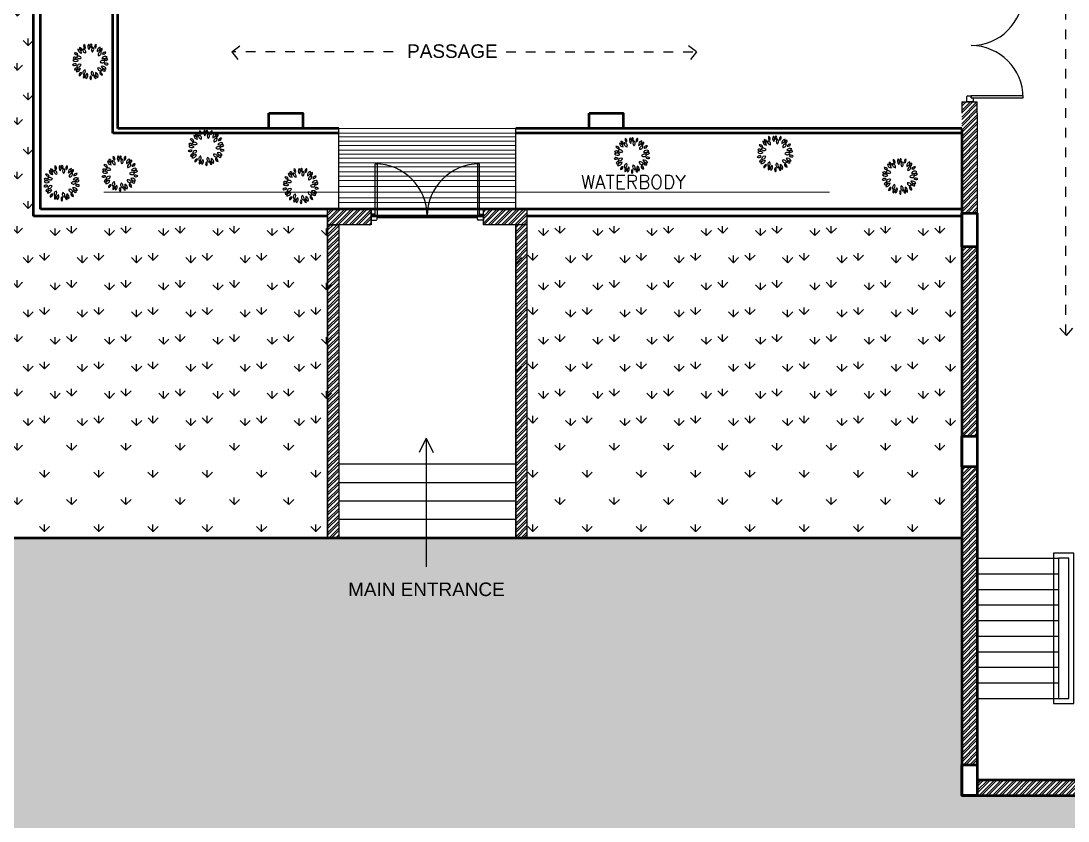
# Model space of a CAD drawing. Header units: millimetres. Extents: x 1521 to 3683, y 1649 to 3322.
# Drawn here: x 1556.39 to 1567.03, y 1664.55 to 1672.68 of the extents above; entities that cross this region are included whole.
import ezdxf
from ezdxf.enums import TextEntityAlignment as Align

# ---------------------------------------------------------------- set-up
doc = ezdxf.new("R2010")
doc.units = ezdxf.units.MM
doc.header["$LTSCALE"] = 0.1
doc.linetypes.add('DASHED2', pattern=[0.375, 0.25, -0.125])
doc.layers.add('4', color=6, linetype='Continuous')
doc.layers.add('HA', color=74, linetype='Continuous')
for name, color, linetype, lineweight in [('COL', 1, 'Continuous', 50), ('WALL', 7, 'Continuous', 50), ('WIN', 8, 'Continuous', 25)]:
    doc.layers.add(name, color=color, linetype=linetype, lineweight=lineweight)
doc.styles.add('style3', font='simplex.shx')
doc.styles.add('WORKING', font='ARIALN.TTF')
pattern_1 = [(45, (727.2251917623503, 588.5356169449387), (-0.0336759604540093, 0.0336759604540093), []), (45, (727.2251917623503, 588.5594294449385), (-0.0336759604540093, 0.0336759604540093), [])]
pattern_2 = [(90, (-672.837131264338, -128.379741947082), (-0.2758213206183719, 0.2758213206183719), [0.0731382221789481, -0.4785044190577958]), (45, (-672.837131264338, -128.379741947082), (-0.2758215086222, 0.2758215086222), [0.0731382221789481, -0.3169322961087749]), (135, (-672.837131264338, -128.379741947082), (-0.2758215086222, -0.2758215086222), [0.0731382221789481, -0.3169322961087749])]
pattern_3 = [(90, (4.547e-13, 96.11391381337832), (-0.2758213206183719, 0.2758213206183719), [0.0731382221789481, -0.4785044190577959]), (45, (4.547e-13, 96.11391381337832), (-0.2758215086222, 0.2758215086222001), [0.0731382221789481, -0.3169322961087749]), (135, (4.547e-13, 96.11391381337832), (-0.2758215086222001, -0.2758215086222), [0.0731382221789481, -0.3169322961087749])]

# ---------------------------------------------------------------- blocks, each defined once
blk = doc.blocks.new('AH19E')
for centre, radius, start, end in [((-0.3831954899942502, 0.2348061167867854), 0.0753138687012274, 2.863918808323603, 98.57818367365977), ((-0.3075740650529042, 0.3272667329292744), 0.0886985432731859, 191.7015353360428, 269.7405671459406), ((-0.1753117576008663, 0.372367653530091), 0.107924276528057, 170.7089921054097, 259.10644217024), ((-0.3229128080420196, 0.2693701764801517), 0.1272399254962901, 358.6570906337551, 71.15834364189467), ((-0.1661893484415486, 0.4095145021565261), 0.0681332761294435, 163.4612985024885, 255.4329496141703), ((-0.2360486241523176, 0.370075088343583), 0.0590097100058449, 333.3114501221481, 85.58279799451168), ((-0.0636535242665559, 0.3416146486997604), 0.092567174151381, 160.5035450346598, 255.3284718856752), ((-0.1616968694142997, 0.289668291574344), 0.083539456962043, 333.2487959694927, 82.58322095084212), ((-0.0238410589518026, 0.4455500046024099), 0.0886985432731859, 151.7015353360427, 229.7405671459406), ((-0.1412029698258266, 0.4233295783633368), 0.0753138687012274, 322.8639188083236, 58.57818367365975), ((0.1064680595882237, 0.3950827417429536), 0.107924276528057, 130.7089921054097, 219.10644217024), ((-0.0728064069990069, 0.4110582232242451), 0.1272399254962901, 318.6570906337551, 31.15834364189467), ((0.1373337644618005, 0.4176751071354376), 0.0681332761294435, 123.4612985024885, 215.4329496141702), ((0.1722355782985687, 0.2997520442586392), 0.092567174151381, 120.5035450346597, 215.3284718856752), ((0.0584672880358994, 0.4323674401966855), 0.0590097100058449, 293.311450122148, 45.58279799451165), ((0.0637395437806845, 0.3229798735119402), 0.083539456962043, 293.2487959694926, 42.58322095084213), ((0.2695420550880954, 0.3537801867350936), 0.0886985432731859, 111.7015353360428, 189.7405671459405), ((0.1653546007582918, 0.4121971348067748), 0.0753138687012274, 282.8639188083236, 18.57818367365972), ((0.3369248999515548, 0.2313589336117729), 0.107924276528057, 90.70899210540966, 179.1064421702401), ((0.2098615325521678, 0.3588322682771832), 0.1272399254962901, 278.6570906337551, 351.1583436418947), ((0.3750914941774681, 0.2288255969760939), 0.0681332761294435, 83.46129850248845, 175.4329496141702), ((0.324120317818597, 0.2907749710138887), 0.0590097100058449, 253.311450122148, 5.582797994511651), ((-0.4473919700831175, -0.0651610268978402), 0.0753138687012274, 42.8639188083236, 138.5781836736597), ((-0.4234301059041174, 6.55399635434e-05), 0.1272399254962901, 38.6570906337551, 111.1583436418946), ((-0.3765666434774175, 0.1738423113711178), 0.107924276528057, 210.7089921054097, 299.1064421702402), ((-0.4216201502131299, 0.1330451992107555), 0.0590097100058449, 13.31145012214801, 125.5827979945117), ((-0.3934560067718848, 0.2081622198456898), 0.0681332761294435, 203.4612985024885, 295.4329496141703), ((-0.3129789088852704, 0.1192424059845507), 0.083539456962043, 13.24879596949257, 122.5832209508421), ((-0.2712638238444924, 0.2220566717442125), 0.092567174151381, 200.5035450346598, 295.3284718856752), ((0.3260283510899171, 0.1160568364430219), 0.092567174151381, 80.50354503465977, 175.3284718856751), ((0.2578461276134476, 0.2035902927163988), 0.083539456962043, 253.2487959694925, 2.583220950842076), ((0.408225446706638, -0.0421955813653767), 0.107924276528057, 50.70899210540971, 139.1064421702399), ((0.3928275402868166, 0.1371294165728614), 0.1272399254962901, 238.6570906337551, 311.1583436418947), ((0.4352980573894456, 0.0948973970953375), 0.0886985432731859, 71.70153533604275, 149.7405671459405), ((0.3930355274351314, 0.2066177803790197), 0.0753138687012274, 242.8639188083236, 338.5781836736597), ((-0.4488951362436639, 0.0542764293495566), 0.0886985432731859, 231.7015353360428, 309.7405671459406), ((-0.4114163105841726, -0.1678133078385144), 0.0590097100058449, 53.31145012214799, 165.5827979945116), ((-0.4381256151245907, -0.0921667692018673), 0.0681332761294435, 243.4612985024885, 335.4329496141703), ((-0.3273251397768035, -0.27084505406674), 0.1272399254962901, 78.65709063375512, 151.1583436418946), ((-0.4031272003194318, -0.1076010708929971), 0.107924276528057, 250.7089921054097, 339.10644217024), ((-0.3193200269015506, -0.1085536170285195), 0.083539456962043, 53.2487959694926, 162.5832209508421), ((-0.3534521539695561, -0.0029793803114444), 0.092567174151381, 240.5035450346598, 335.3284718856752), ((-0.3037541636731476, -0.3362138925585896), 0.0753138687012274, 82.86391880832356, 178.5781836736597), ((-0.3816785727394745, -0.2456857094075531), 0.0886985432731859, 271.7015353360428, 349.7405671459406), ((-0.1777531440602615, -0.2871314868098125), 0.083539456962043, 93.24879596949259, 202.5832209508421), ((-0.2717616815352812, -0.2281966378213838), 0.092567174151381, 280.5035450346598, 15.32847188567515), ((0.0454810219816864, -0.3329326333478093), 0.083539456962043, 133.2487959694925, 242.5832209508421), ((-0.0644162865355611, -0.3482134428340942), 0.092567174151381, 320.5035450346597, 55.32847188567521), ((0.2459287238307297, -0.2245261911302805), 0.083539456962043, 173.2487959694926, 282.5832209508421), ((0.171564816380851, -0.3068725985940546), 0.092567174151381, 0.5035450346598049, 95.32847188567516), ((0.3257634465117007, -0.1235179455252364), 0.092567174151381, 40.50354503465976, 135.3284718856751), ((0.3297982541844249, -0.0126367394113913), 0.083539456962043, 213.2487959694925, 322.5832209508421), ((0.2870073814410716, -0.297581605380401), 0.107924276528057, 10.70899210540965, 99.10644217024), ((0.3904797876020893, -0.1503131038043648), 0.1272399254962901, 198.6570906337551, 271.1583436418947), ((0.3432972633745521, -0.2746540670050308), 0.0590097100058449, 173.3114501221479, 285.5827979945117), ((0.2911400913726538, -0.3356082725804299), 0.0681332761294435, 3.461298502488473, 95.43294961417021), ((0.3958678724011406, -0.2099642298417166), 0.0886985432731859, 31.70153533604279, 109.7405671459405), ((0.435305374208838, -0.0972156204516068), 0.0753138687012274, 202.8639188083235, 298.5781836736597), ((0.4358343567000702, -0.0686692437157035), 0.0681332761294435, 43.46129850248848, 135.4329496141702), ((0.4366084602661431, 0.0115503706037998), 0.0590097100058449, 213.311450122148, 325.5827979945117), ((-0.2102115954039618, -0.3917253937106579), 0.0590097100058449, 93.31145012214796, 205.5827979945117), ((-0.2792967674322426, -0.3509451930876821), 0.0681332761294435, 283.4612985024887, 15.43294961417022), ((-0.0795664914185181, -0.4165995276998731), 0.1272399254962901, 118.657090633755, 191.1583436418947), ((-0.2425654483959079, -0.3402720068115741), 0.107924276528057, 290.7089921054097, 19.10644217024007), ((-0.0194917967310175, -0.4515238316962498), 0.0753138687012274, 122.8639188083236, 218.5781836736599), ((-0.1373757517430931, -0.4322640647878873), 0.0886985432731859, 311.7015353360428, 29.74056714594054), ((0.0878480731043965, -0.433920104871504), 0.0590097100058449, 133.311450122148, 245.5827979945116), ((0.0087127533042803, -0.4470877514686438), 0.0681332761294435, 323.4612985024885, 55.43294961417029), ((0.2039168140618131, -0.3689977428875863), 0.1272399254962901, 158.6570906337551, 231.1583436418947), ((0.0299899842357263, -0.4153011796297508), 0.107924276528057, 330.7089921054097, 59.10644217024003), ((0.2723856101511046, -0.3571360425557941), 0.0753138687012274, 162.8639188083236, 258.5781836736597), ((0.169701321865432, -0.4181565507315101), 0.0886985432731859, 351.7015353360428, 69.7405671459406)]:
    blk.add_arc(centre, radius, start, end)
blk = doc.blocks.new('FT3')
at = {"xscale": 84, "yscale": 84, "zscale": 9, "rotation": 210}
blk.add_blockref('AH19E', (-2.292774872354812, -2.572625740444891), dxfattribs=at)
blk = doc.blocks.new('TR6')
blk.add_blockref('FT3', (2.439841742523865, 1.017941783929187))

msp = doc.modelspace()

# ---------------------------------------------------------------- hatches: boundary and pattern name
h = msp.add_hatch()
h.set_pattern_fill('GRASS', color=3, scale=0.0153571070192017, style=0)
h.set_pattern_definition(pattern_2)
h.paths.add_polyline_path([(1553.24139526095, 1680.169970696797), (1556.516375284745, 1680.169970696797), (1556.516375284745, 1670.700250436911), (1559.506252579238, 1670.700250436911), (1559.506252579238, 1667.431697037433), (1553.241395260952, 1667.431697037433)])
h = msp.add_hatch()
h.set_pattern_fill('GRASS', color=3, scale=0.0153571070192017, style=0)
h.set_pattern_definition(pattern_3)
h.paths.add_polyline_path([(1561.418752579237, 1669.616945819698), (1561.418752579237, 1668.434978820303), (1565.953271921074, 1668.434978820303), (1565.953271921074, 1669.616945819698)])
h.paths.add_polyline_path([(1559.618752579239, 1668.434978820303), (1559.618752579238, 1669.616945819698), (1555.347956627785, 1669.616945819698), (1555.347956627785, 1680.169970696798), (1554.194960052323, 1680.169970696798), (1554.194960052323, 1668.434978820303)])
h = msp.add_hatch()
h.set_pattern_fill('GRASS', color=3, scale=0.0153571070192017, style=0)
h.set_pattern_definition(pattern_3)
h.paths.add_polyline_path([(1561.418752579237, 1670.700250436914), (1561.418752579237, 1669.616945819698), (1565.953271921074, 1669.616945819698), (1565.953271921074, 1670.700250436914)])
h.paths.add_polyline_path([(1559.618752579238, 1669.616945819698), (1559.618752579239, 1670.700250436914), (1556.516375284745, 1670.700250436914), (1556.516375284745, 1680.169970696798), (1555.347956627785, 1680.169970696798), (1555.347956627785, 1669.616945819698)])
h = msp.add_hatch()
h.set_pattern_fill('STEEL', color=256, scale=0.015, style=0)
h.set_pattern_definition(pattern_1)
h.paths.add_polyline_path([(1566.111313382783, 1671.862646630081), (1565.952931387564, 1671.862646630081), (1565.952931387564, 1671.748180255083), (1565.953271921074, 1671.748180255083), (1566.111313382783, 1671.748180255066)])
h.paths.add_polyline_path([(1566.111313382783, 1671.748180255067), (1565.953271921074, 1671.748180255067), (1565.953271921074, 1671.589798259843), (1565.953271921074, 1670.732469633536), (1566.111653916298, 1670.732469633535)])
h = msp.add_hatch()
h.set_pattern_fill('STEEL', color=256, scale=0.015, style=0)
h.set_pattern_definition([(45, (4.547e-13, 96.11391381337832), (-0.0336759604540093, 0.0336759604540093), []), (45, (4.547e-13, 96.1377263133783), (-0.0336759604540093, 0.0336759604540093), [])])
h.paths.add_polyline_path([(1559.506252579238, 1670.770642434791), (1559.947433590898, 1670.770642434791), (1559.947433590898, 1670.612260439567), (1559.506252579238, 1670.612260439567)])
h.paths.add_polyline_path([(1561.090071567577, 1670.770642434791), (1561.531252579238, 1670.770642434791), (1561.531252579238, 1670.612260439567), (1561.090071567577, 1670.612260439567)])
h = msp.add_hatch()
h.set_pattern_fill('GRASS', color=3, scale=0.0153571070192017, style=0)
h.set_pattern_definition(pattern_2)
h.paths.add_polyline_path([(1565.953271921074, 1670.700250436911), (1561.531252579239, 1670.700250436911), (1561.531252579239, 1667.431697037433), (1565.953271921074, 1667.431697037433)])
h = msp.add_hatch()
h.set_pattern_fill('STEEL', color=256, scale=0.015, style=0)
h.set_pattern_definition(pattern_1)
h.paths.add_polyline_path([(1559.618752579238, 1670.612260439567), (1559.506252579238, 1670.612260439567), (1559.506252579238, 1667.431697037435), (1559.618752579238, 1667.431697037435)])
h.paths.add_polyline_path([(1561.531252579238, 1670.612260439567), (1561.418752579237, 1670.612260439567), (1561.418752579237, 1667.431697037435), (1561.531252579238, 1667.431697037435)])
h = msp.add_hatch()
h.set_pattern_fill('STEEL', color=256, scale=0.015, style=0)
h.set_pattern_definition(pattern_1)
h.paths.add_polyline_path([(1565.953271921074, 1670.388160948265), (1566.111653916298, 1670.388160948265), (1566.111653916298, 1668.463475397613), (1565.953271921074, 1668.463475397613)])
h = msp.add_hatch()
h.set_pattern_fill('STEEL', color=256, scale=0.015, style=0)
h.set_pattern_definition(pattern_1)
h.paths.add_polyline_path([(1567.867628211178, 1664.972185328949), (1566.111653916284, 1664.97218532895), (1566.111653916284, 1664.813803333725), (1567.867628211178, 1664.813803333725)])
h.paths.add_polyline_path([(1566.111653916298, 1668.15359758086), (1565.953271921074, 1668.15359758086), (1565.953271921074, 1665.123681150476), (1566.111653916298, 1665.123681150476)])
at = {"lineweight": 0}
h = msp.add_hatch(dxfattribs=at)
h.set_pattern_fill('AR-HBONE', color=9, scale=0.0024571371230723, style=0)
h.set_pattern_definition([(45, (-672.837131264338, -128.379741947082), (0, 0.3530515310364161), [0.7489353951124281, -0.2496451317041426]), (135, (-672.6606056191422, -128.2032163018861), (0, 0.3530515310364161), [0.7489353951124281, -0.2496451317041426])])
h.paths.add_polyline_path([(1559.396413751683, 1661.402922128146), (1560.760403762643, 1662.190422128146), (1562.497903762641, 1659.180983849995), (1561.133913751683, 1658.393483849995)])
h.paths.add_polyline_path([(1558.016952316507, 1662.192219420946), (1559.754452316506, 1659.182781142795), (1558.390462305547, 1658.395281142795), (1556.652962305547, 1661.404719420947)])
h.paths.add_polyline_path([(1553.909510859415, 1661.40651671375), (1555.273500870376, 1662.194016713749), (1557.011000870375, 1659.184578435598), (1555.647010859416, 1658.397078435598)])
h.paths.add_polyline_path([(1552.903559413282, 1658.3988757284), (1551.166059413283, 1661.408314006551), (1552.530049424243, 1662.195814006551), (1554.267549424241, 1659.1863757284)])
h.paths.add_polyline_path([(1548.419494964701, 1661.408314006552), (1549.783484975661, 1662.195814006551), (1551.52098497566, 1659.1863757284), (1550.156994964701, 1658.3988757284)])
h.paths.add_polyline_path([(1545.676043518568, 1661.410111299354), (1547.040033529528, 1662.197611299354), (1548.777533529527, 1659.188173021203), (1547.413543518568, 1658.400673021203)])
h.paths.add_polyline_path([(1542.932592072436, 1661.411908592157), (1544.296582083395, 1662.199408592156), (1546.034082083395, 1659.189970314005), (1544.670092072436, 1658.402470314006)])
h.paths.add_polyline_path([(1540.189140626303, 1661.41370588496), (1541.553130637263, 1662.201205884959), (1543.290630637262, 1659.191767606808), (1541.926640626303, 1658.404267606808)])
h.paths.add_polyline_path([(1537.02085259266, 1665.483717043142), (1537.02085259266, 1665.68592564624), (1537.018607532361, 1665.68592564624), (1537.010692983642, 1659.531528487713), (1537.991722585735, 1658.487389508628), (1539.274355003309, 1657.849032735939), (1575.179158656618, 1657.675084943944), (1575.179158656618, 1664.813803333722), (1565.953271921074, 1664.813803333722), (1565.953271921151, 1667.431697037433), (1539.580852592662, 1667.431697037434), (1539.580852592661, 1665.483717043142)])

# ---------------------------------------------------------------- linework, layer by layer
at = {"linetype": 'DASHED2'}
for p, q in [((1567.00667699365, 1673.3984683666), (1567.00667699365, 1669.476211545873)), ((1558.533978872816, 1672.371526453995), (1558.651658350994, 1672.45937090018)), ((1563.255434135844, 1672.371526453995), (1563.137754657666, 1672.45937090018)), ((1560.173366807336, 1672.371526453995), (1558.533978872816, 1672.371526453995)), ((1558.533978872816, 1672.371526453995), (1558.622256523792, 1672.254171596202)), ((1561.31998207179, 1672.371526453995), (1563.255434135844, 1672.371526453995)), ((1563.255434135844, 1672.371526453995), (1563.167156484867, 1672.254171596202)), ((1567.017008916785, 1669.487757989279), (1566.899654058991, 1669.618907941353)), ((1567.017008916785, 1669.487757989279), (1567.134363774579, 1669.618907941353))]:
    msp.add_line(p, q, dxfattribs=at)
for p, q in [((1565.952931387564, 1671.862646630081), (1566.111313382783, 1671.862646630081)), ((1565.952931387564, 1671.862646630081), (1565.952931387564, 1671.748180255066)), ((1566.04749331263, 1671.903455129248), (1566.04749331263, 1671.923859378832)), ((1566.04749331263, 1671.903455129248), (1566.067897562214, 1671.903455129248)), ((1566.111313382783, 1671.748180255065), (1566.111313382783, 1671.862646630081)), ((1566.111313382783, 1671.748180255065), (1566.111653916298, 1670.732469633536)), ((1559.618752579238, 1670.770642434791), (1559.618752579238, 1671.589798259841)), ((1561.418752579237, 1670.770642434791), (1561.418752579237, 1671.589798259842)), ((1559.506252579238, 1670.700250436914), (1559.506252579238, 1667.431697037435)), ((1559.947433590898, 1670.612260439573), (1559.947433590898, 1670.770642434791)), ((1559.988242090065, 1670.701653561974), (1559.988242090065, 1670.722057811558)), ((1559.988242090065, 1670.701653561974), (1560.00864633965, 1670.701653561974)), ((1560.00864633965, 1670.685330162308), (1561.028858818826, 1670.685330162308)), ((1561.049263068409, 1670.701653561974), (1561.028858818826, 1670.701653561974)), ((1561.04926306841, 1670.701653561974), (1561.028858818826, 1670.701653561974)), ((1561.049263068409, 1670.701653561974), (1561.049263068409, 1670.722057811558)), ((1561.04926306841, 1670.701653561974), (1561.04926306841, 1670.722057811558)), ((1561.090071567577, 1670.612260439573), (1561.090071567577, 1670.770642434791)), ((1561.531252579239, 1670.700250436914), (1561.531252579239, 1667.431697037435)), ((1559.618752579238, 1670.612260439567), (1559.618752579238, 1667.431697037435)), ((1561.418752579237, 1670.612260439567), (1561.418752579237, 1667.431697037435)), ((1566.111653916298, 1670.388160948265), (1565.953271921074, 1670.388160948265)), ((1565.953271921074, 1668.463475397613), (1566.111653916298, 1668.463475397613)), ((1560.508286365198, 1668.445604413608), (1560.436448995957, 1668.297692954476)), ((1560.508286365198, 1668.445604413608), (1560.508286365198, 1667.135507933339)), ((1560.508286365198, 1668.445604413608), (1560.580123734438, 1668.297692954476)), ((1559.618752579238, 1668.181697037434), (1561.418752579238, 1668.181697037434)), ((1559.618752579238, 1667.994197037434), (1561.418752579238, 1667.994197037434)), ((1559.618752579238, 1667.806697037434), (1561.418752579238, 1667.806697037434)), ((1559.618752579238, 1667.619197037435), (1561.418752579238, 1667.619197037435))]:
    msp.add_line(p, q)
at = {"color": 33, "lineweight": 0}
for p, q in [((1559.618752579238, 1671.589798259841), (1561.418752579237, 1671.589798259841)), ((1559.618752579238, 1671.54379466983), (1561.418752579237, 1671.54379466983)), ((1559.618752579238, 1671.506517444893), (1561.418752579237, 1671.506517444893)), ((1559.618752579238, 1671.461664538639), (1561.418752579237, 1671.461664538639)), ((1559.618752579238, 1671.419800209895), (1561.418752579237, 1671.419800209895)), ((1559.618752579238, 1671.371956522167), (1561.418752579237, 1671.371956522166)), ((1559.618752579238, 1671.330094397388), (1561.418752579237, 1671.330094397388)), ((1559.618752579238, 1671.288230068643), (1561.418752579237, 1671.288230068643)), ((1559.618752579238, 1671.24337716239), (1561.418752579237, 1671.24337716239)), ((1559.618752579238, 1671.201512833645), (1561.418752579237, 1671.201512833645)), ((1559.618752579238, 1671.150678364443), (1561.418752579237, 1671.150678364443)), ((1559.618752579238, 1671.10582545819), (1561.418752579237, 1671.10582545819)), ((1559.618752579238, 1671.063963333411), (1561.418752579237, 1671.063963333411)), ((1564.60814337844, 1670.944589315632), (1557.230606182345, 1670.944589315632)), ((1559.618752579238, 1671.001194389865), (1561.418752579237, 1671.001194389865)), ((1559.618752579238, 1670.88724985266), (1561.418752579237, 1670.88724985266)), ((1559.618752579238, 1670.83998360395), (1561.418752579237, 1670.83998360395))]:
    msp.add_line(p, q, dxfattribs=at)
for points in [[(1553.24139526095, 1680.169970696798), (1556.516375284745, 1680.169970696798), (1556.516375284745, 1670.700250436914), (1559.506252579238, 1670.700250436914), (1559.506252579238, 1667.431697037435), (1553.241395260952, 1667.431697037435), (1553.241395260952, 1680.169970696798)], [(1566.067897562214, 1671.903455129248), (1566.067897562214, 1671.862646630081), (1566.006684813463, 1671.862646630081), (1566.006684813463, 1671.915697678998)], [(1566.014846513296, 1671.923859378832), (1566.04749331263, 1671.923859378832)], [(1559.988242090065, 1670.722057811558), (1559.947433590898, 1670.722057811558), (1559.947433590898, 1670.660845062807), (1560.000484639815, 1670.660845062807)], [(1560.00864633965, 1670.66900676264), (1560.00864633965, 1670.701653561974)], [(1561.028858818826, 1670.66900676264), (1561.028858818826, 1670.701653561974)], [(1561.028858818826, 1670.66900676264), (1561.028858818826, 1670.701653561974)], [(1561.04926306841, 1670.722057811558), (1561.090071567577, 1670.722057811558), (1561.090071567577, 1670.660845062807), (1561.03702051866, 1670.660845062807)], [(1561.531252579238, 1670.700250436914), (1561.531252579238, 1667.431697037435), (1561.418752579237, 1667.431697037435), (1561.418752579237, 1670.612260439567)]]:
    msp.add_lwpolyline(points)
for points in [[(1566.04749331263, 1671.923859378832), (1566.04749331263, 1671.903455129248), (1566.5780038018, 1671.903455129248), (1566.5780038018, 1671.923859378832)], [(1560.00864633965, 1670.701653561974), (1559.988242090065, 1670.701653561974), (1559.988242090065, 1671.232164051146), (1560.00864633965, 1671.232164051146)], [(1561.028858818826, 1670.701653561974), (1561.049263068409, 1670.701653561974), (1561.049263068409, 1671.232164051146), (1561.028858818826, 1671.232164051146)], [(1559.506252579238, 1670.770642434791), (1559.947433590898, 1670.770642434791), (1559.947433590898, 1670.612260439567), (1559.506252579238, 1670.612260439567)], [(1561.090071567577, 1670.770642434791), (1561.531252579238, 1670.770642434791), (1561.531252579238, 1670.612260439567), (1561.090071567577, 1670.612260439567)], [(1559.506252579238, 1670.612260439567), (1559.618752579238, 1670.612260439567), (1559.618752579238, 1667.431697037435), (1559.506252579238, 1667.431697037435)], [(1565.953271921074, 1670.388160948265), (1566.111653916298, 1670.388160948265), (1566.111653916298, 1668.463475397613), (1565.953271921074, 1668.463475397613)]]:
    msp.add_lwpolyline(points, close=True)
for centre, radius, start, end in [((1566.04749331263, 1672.964476107592), 0.5305104891715852, 270, 0), ((1566.04749331263, 1671.903455129248), 0.5305104891715852, 0, 90), ((1566.014846513296, 1671.915697678998), 0.0081616998334125, 90, 180), ((1559.988242090065, 1670.701653561974), 0.5305104891715852, 0, 90), ((1561.049263068409, 1670.701653561974), 0.5305104891715852, 90, 180), ((1560.000484639815, 1670.66900676264), 0.0081616998334125, 270, 0), ((1561.037020518659, 1670.66900676264), 0.0081616998334125, 180, 270), ((1561.03702051866, 1670.66900676264), 0.0081616998334125, 180, 270)]:
    msp.add_arc(centre, radius, start, end)
at = {"layer": 'COL'}
for points in [[(1558.90871622044, 1671.748180255065), (1559.253024905711, 1671.748180255065), (1559.253024905711, 1671.589798259854), (1558.90871622044, 1671.589798259854)], [(1562.165876383133, 1671.748180255083), (1562.510185068404, 1671.748180255083), (1562.510185068404, 1671.589798259871), (1562.165876383133, 1671.589798259871)], [(1566.111653916284, 1670.732469633536), (1566.111653916284, 1670.388160948265), (1565.953271921074, 1670.388160948265), (1565.953271921074, 1670.732469633536)], [(1566.111653916284, 1668.15359758086), (1565.953271921074, 1668.15359758086), (1565.953271921074, 1668.463475397613), (1566.111653916284, 1668.463475397613)], [(1566.111653916284, 1664.813803333725), (1565.953271921074, 1664.813803333725), (1565.953271921074, 1665.123681150476), (1566.111653916284, 1665.123681150476)]]:
    msp.add_lwpolyline(points, close=True, dxfattribs=at)
at = {"layer": 'WALL'}
for p, q in [((1556.516375284745, 1670.700250436914), (1556.516375284745, 1680.169970696836)), ((1556.586767282622, 1670.770642434791), (1556.586767282622, 1680.169970696836)), ((1557.322910629365, 1671.543794669829), (1557.322910629365, 1680.169970696798)), ((1557.372758950615, 1671.589798259841), (1557.372758950615, 1680.169970696798)), ((1559.618752579238, 1671.54379466983), (1557.322910629365, 1671.543794669829)), ((1559.618752579238, 1671.589798259842), (1557.372758950615, 1671.589798259841)), ((1565.953271921074, 1671.589798259843), (1561.418752579237, 1671.589798259843)), ((1565.953271921074, 1671.543794669831), (1561.418752579237, 1671.54379466983)), ((1564.575696646477, 1671.590138793411), (1562.165876383133, 1671.590138793411)), ((1565.953271921074, 1671.589798259843), (1565.953271921074, 1664.813803333725)), ((1559.506252579238, 1670.700250436914), (1556.516375284745, 1670.700250436914)), ((1565.953271921074, 1670.770642434791), (1556.586767282622, 1670.770642434791)), ((1561.090071567577, 1670.700250436914), (1559.947433590898, 1670.700250436914)), ((1565.953271921074, 1670.700250436914), (1561.531252579238, 1670.700250436914)), ((1566.111653916298, 1670.732469633536), (1566.111653916298, 1664.97218532895)), ((1553.24139526095, 1667.431697037435), (1565.953271921151, 1667.431697037435)), ((1566.111653916298, 1664.97218532895), (1567.867628211178, 1664.97218532895)), ((1565.953271921074, 1664.813803333725), (1568.026010206405, 1664.813803333725))]:
    msp.add_line(p, q, dxfattribs=at)
at = {"layer": 'WIN'}
for p, q in [((1566.111653916298, 1667.223964130621), (1566.937994760947, 1667.223964130621)), ((1566.111653916298, 1667.065582135396), (1566.937994760947, 1667.065582135396)), ((1566.111653916298, 1666.907200140171), (1566.937994760947, 1666.907200140171)), ((1566.111653916298, 1666.907200140171), (1566.937994760947, 1666.907200140171)), ((1566.111653916298, 1666.748818144945), (1566.937994760947, 1666.748818144945)), ((1566.111653916298, 1666.590436149721), (1566.937994760947, 1666.590436149721)), ((1566.111653916298, 1666.432054154498), (1566.937994760947, 1666.432054154498)), ((1566.111653916298, 1666.273672159273), (1566.937994760947, 1666.273672159273)), ((1566.111653916298, 1666.115290164048), (1566.937994760947, 1666.115290164048)), ((1566.111653916298, 1665.956908168824), (1566.937994760947, 1665.956908168824)), ((1566.111653916298, 1665.798526173599), (1566.937994760947, 1665.798526173599))]:
    msp.add_line(p, q, dxfattribs=at)
for points in [[(1567.092933669318, 1667.275610433409), (1566.886348458156, 1667.275610433409), (1566.886348458156, 1665.746879870811), (1567.092933669318, 1665.746879870811)], [(1567.041287366527, 1667.223964130621), (1566.937994760947, 1667.223964130621), (1566.937994760947, 1665.798526173599), (1567.041287366527, 1665.798526173599)]]:
    msp.add_lwpolyline(points, close=True, dxfattribs=at)

# ---------------------------------------------------------------- block references
at = {"layer": 'HA', "xscale": 0.0043889370601846, "yscale": 0.0043889370595025, "zscale": 0.0043889370595802}
for p in [(1557.092669640479, 1672.276936874717), (1558.269869940821, 1671.401052116077), (1562.598178546444, 1671.323799138426), (1564.05499837291, 1671.342267021962), (1557.391971959772, 1671.140290802625), (1565.323914672127, 1671.110638144517), (1556.799468855377, 1671.043986547279), (1559.231532718107, 1671.014787227798)]:
    msp.add_blockref('TR6', p, dxfattribs=at)

# ---------------------------------------------------------------- texts
at = {"ltscale": 0.2, "char_height": 0.1377234741082911, "width": 3.643625870199839, "attachment_point": 1, "style": 'WORKING'}
for s, insert in [('{\\f@Arial Unicode MS|b0|i0|c0|p34;PASSAGE}', (1560.314643012781, 1672.446809658084)), ('{\\f@Arial Unicode MS|b0|i0|c0|p34;MAIN ENTRANCE}', (1559.714431108182, 1666.976952378996))]:
    msp.add_mtext(s, dxfattribs=dict(at, insert=insert))
at = {"layer": '4', "style": 'style3'}
msp.add_text('WATERBODY', height=0.1377234741082911, dxfattribs=at).set_placement((1562.615091560131, 1670.979293380961), align=Align.CENTER)

doc.saveas('drawing.dxf')
